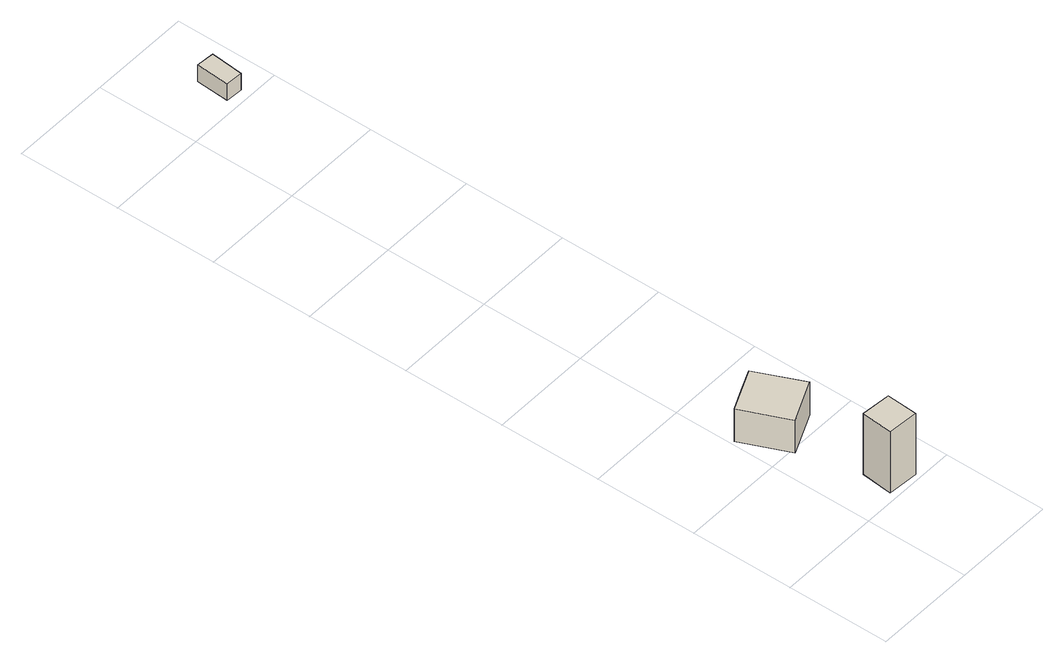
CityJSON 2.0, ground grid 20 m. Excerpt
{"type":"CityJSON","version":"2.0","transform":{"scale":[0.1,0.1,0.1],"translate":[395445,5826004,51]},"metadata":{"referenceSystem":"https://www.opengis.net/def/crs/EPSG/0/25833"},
"CityObjects":{
"building1":{"type":"Building","attributes":{"Gemeindeschluessel":"11000003","BezugspunktDach":"2200","function":"31001_1313","measuredHeight":13.66,"storeysAboveGround":1},"address":[{"country":"Germany","locality":"Berlin","thoroughfareNumber":"6 (1)","thoroughfareName":"Schreckhornweg"}],"geometry":[{"type":"Solid","lod":"1","boundaries":[[[[0,1,2,3]],[[4,5,6,7]],[[4,7,3,2]],[[5,4,2,1]],[[6,5,1,0]],[[7,6,0,3]]]]}]},
"building2":{"type":"Building","attributes":{"Gemeindeschluessel":"11000003","BezugspunktDach":"2200","function":"31001_1010","measuredHeight":9.18,"storeysAboveGround":1},"address":[{"country":"Germany","locality":"Berlin","thoroughfareNumber":"6","thoroughfareName":"Schreckhornweg"}],"geometry":[{"type":"Solid","lod":"1","boundaries":[[[[8,9,10,11,12]],[[13,14,15,16,17]],[[13,17,12,11]],[[14,13,11,10]],[[15,14,10,9]],[[16,15,9,8]],[[17,16,8,12]]]]}]},
"building3":{"type":"Building","attributes":{"Gemeindeschluessel":"11000003","BezugspunktDach":"2200","function":"31001_2723","measuredHeight":3.66,"storeysAboveGround":1},"address":[{"country":"Germany","locality":"Berlin","thoroughfareNumber":"13A (1)","thoroughfareName":"Schreckhornweg"}],"geometry":[{"type":"Solid","lod":"1","boundaries":[[[[18,19,20,21]],[[22,23,24,25]],[[22,25,21,20]],[[23,22,20,19]],[[24,23,19,18]],[[25,24,18,21]]]]}]}
},
"vertices":[
[123,1,154],[127,62,154],[70,67,154],[63,6,154],[70,67,18],[127,62,18],[123,1,18],[63,6,18],
[43,187,86],[127,225,86],[85,318,86],[43,299,86],[1,280,86],[43,299,13],[85,318,13],[127,225,13],[43,187,13],[1,280,13],
[140,1420,42],[146,1484,42],[111,1487,42],[107,1422,42],[111,1487,5],[146,1484,5],[140,1420,5],[107,1422,5]
]}
